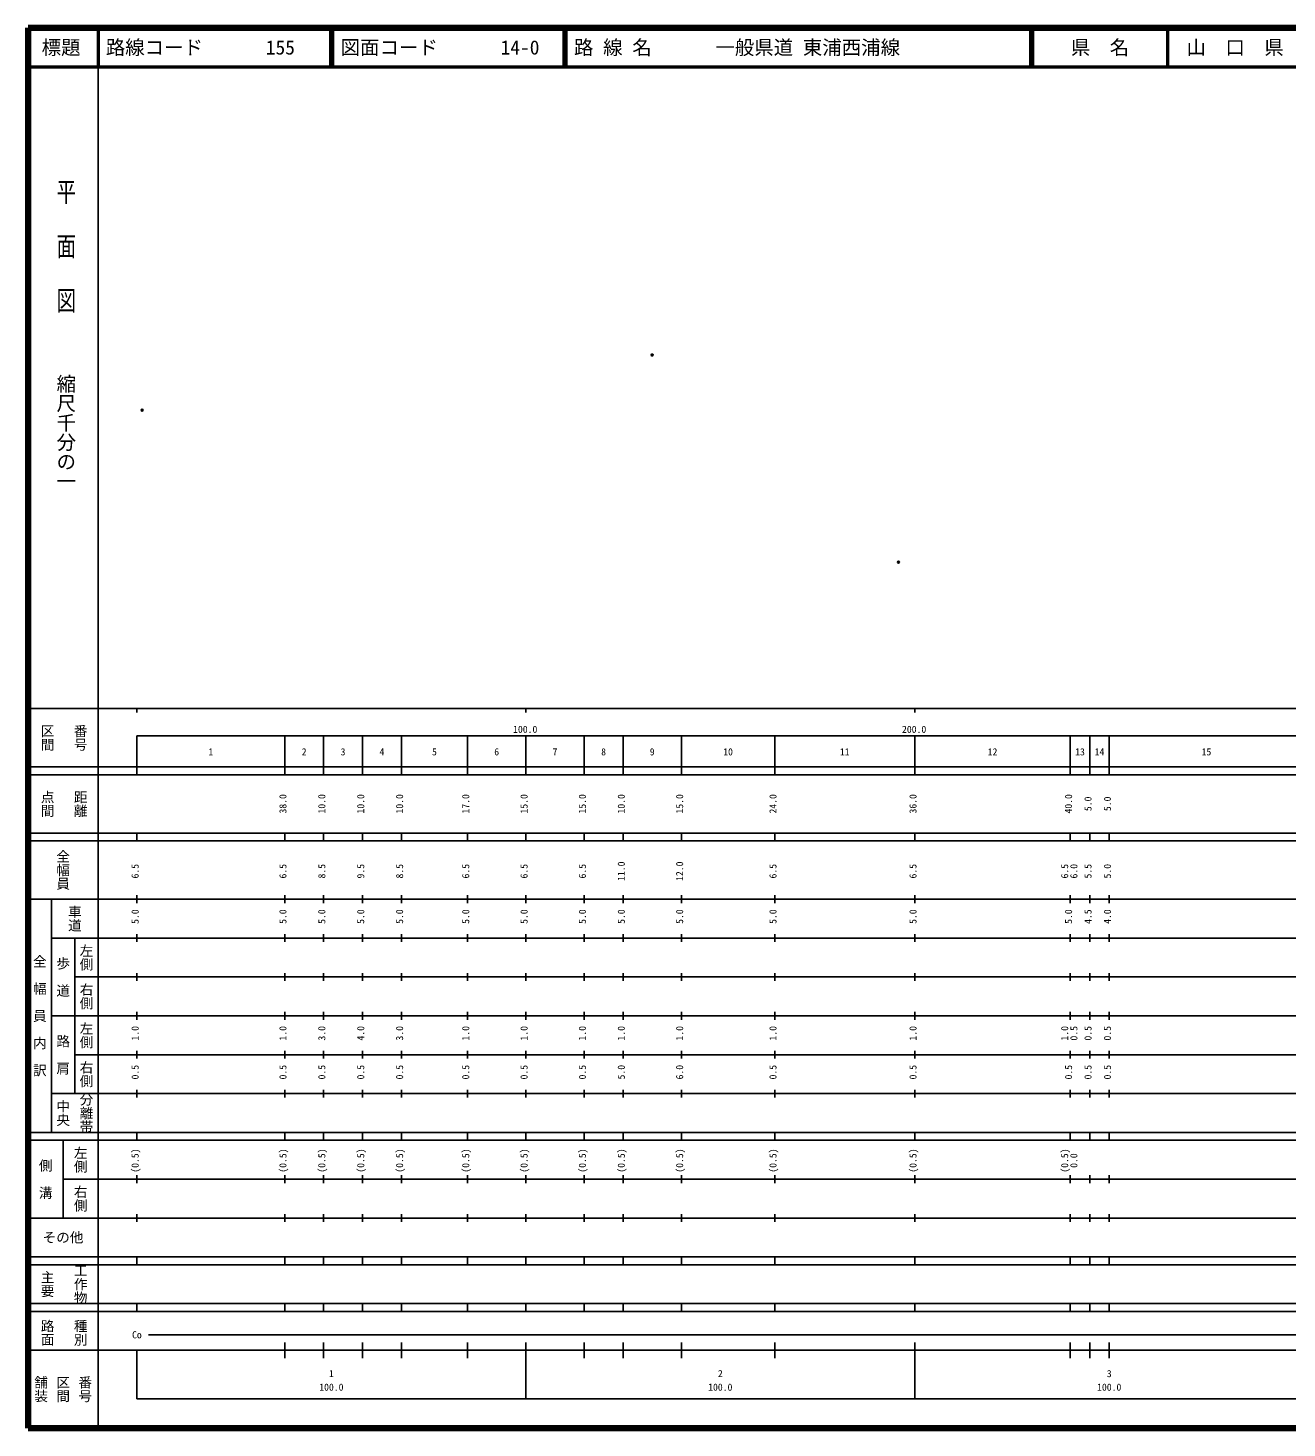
# Model space of a CAD drawing. Units: millimetres on the paper. Extents: x 40 to 680, y 20 to 380.
# Drawn here: x 40 to 363.7, y 20 to 380 of the extents above; entities that cross this region are included whole.
import ezdxf
from ezdxf.enums import TextEntityAlignment as Align

# ---------------------------------------------------------------- set-up
doc = ezdxf.new("R2010")
doc.units = ezdxf.units.MM
doc.header["$PDMODE"] = 32
doc.header["$PDSIZE"] = 0.5
doc.layers.add('M-OTRS', color=6, linetype='Continuous')
doc.layers.add('M-TTL-TXT', color=7, linetype='Continuous')
for name, color, linetype, lineweight in [('M-TTL', 2, 'Continuous', 140), ('M-TTL-BAND', 7, 'Continuous', 25), ('M-TTL-LINE', 7, 'Continuous', 50)]:
    doc.layers.add(name, color=color, linetype=linetype, lineweight=lineweight)
doc.styles.add('@ＭＳ ゴシック', font='')
doc.styles.add('ＭＳ ゴシック', font='')
doc.styles.get('@ＭＳ ゴシック').set_extended_font_data('@MS Gothic')
doc.styles.get('ＭＳ ゴシック').set_extended_font_data('MS Gothic')

msp = doc.modelspace()

# ---------------------------------------------------------------- linework, layer by layer
at = {"layer": 'M-OTRS'}
for p in [(200.476, 295.914), (69.334, 281.715), (263.801, 242.615)]:
    msp.add_point(p, dxfattribs=at)
at = {"layer": 'M-TTL'}
for p, q in [((40, 380), (40, 20)), ((680, 380), (40, 380)), ((40, 20), (680, 20))]:
    msp.add_line(p, q, dxfattribs=at)
at = {"layer": 'M-TTL-BAND'}
for p, q in [((58, 370), (58, 20)), ((40, 205), (579, 205)), ((68, 205), (68, 204)), ((168, 205), (168, 204)), ((268, 205), (268, 204)), ((68, 198), (579, 198)), ((68, 198), (68, 188)), ((106, 188), (106, 198)), ((116, 188), (116, 198)), ((126, 188), (126, 198)), ((136, 188), (136, 198)), ((153, 188), (153, 198)), ((168, 188), (168, 198)), ((183, 188), (183, 198)), ((193, 188), (193, 198)), ((208, 188), (208, 198)), ((232, 188), (232, 198)), ((268, 188), (268, 198)), ((308, 188), (308, 198)), ((313, 188), (313, 198)), ((318, 188), (318, 198)), ((40, 190), (579, 190)), ((40, 188), (579, 188)), ((40, 173), (579, 173)), ((68, 171), (68, 173)), ((106, 171), (106, 173)), ((116, 171), (116, 173)), ((126, 171), (126, 173)), ((136, 171), (136, 173)), ((153, 171), (153, 173)), ((168, 171), (168, 173)), ((183, 171), (183, 173)), ((193, 171), (193, 173)), ((208, 171), (208, 173)), ((232, 171), (232, 173)), ((268, 171), (268, 173)), ((308, 171), (308, 173)), ((313, 171), (313, 173)), ((318, 171), (318, 173)), ((40, 171), (579, 171)), ((40, 156), (579, 156)), ((46, 96), (46, 156)), ((68, 155), (68, 157)), ((106, 155), (106, 157)), ((116, 155), (116, 157)), ((126, 155), (126, 157)), ((136, 155), (136, 157)), ((153, 155), (153, 157)), ((168, 155), (168, 157)), ((183, 155), (183, 157)), ((193, 155), (193, 157)), ((208, 155), (208, 157)), ((232, 155), (232, 157)), ((268, 155), (268, 157)), ((308, 155), (308, 157)), ((313, 155), (313, 157)), ((318, 155), (318, 157)), ((46, 146), (579, 146)), ((52, 146), (52, 106)), ((68, 145), (68, 147)), ((106, 145), (106, 147)), ((116, 145), (116, 147)), ((126, 145), (126, 147)), ((136, 145), (136, 147)), ((153, 145), (153, 147)), ((168, 145), (168, 147)), ((183, 145), (183, 147)), ((193, 145), (193, 147)), ((208, 145), (208, 147)), ((232, 145), (232, 147)), ((268, 145), (268, 147)), ((308, 145), (308, 147)), ((313, 145), (313, 147)), ((318, 145), (318, 147)), ((68, 135), (68, 137)), ((106, 135), (106, 137)), ((116, 135), (116, 137)), ((126, 135), (126, 137)), ((136, 135), (136, 137)), ((153, 135), (153, 137)), ((168, 135), (168, 137)), ((183, 135), (183, 137)), ((193, 135), (193, 137)), ((208, 135), (208, 137)), ((232, 135), (232, 137)), ((268, 135), (268, 137)), ((308, 135), (308, 137)), ((313, 135), (313, 137)), ((318, 135), (318, 137)), ((52, 136), (579, 136)), ((46, 126), (579, 126)), ((68, 125), (68, 127)), ((106, 125), (106, 127)), ((116, 125), (116, 127)), ((126, 125), (126, 127)), ((136, 125), (136, 127)), ((153, 125), (153, 127)), ((168, 125), (168, 127)), ((183, 125), (183, 127)), ((193, 125), (193, 127)), ((208, 125), (208, 127)), ((232, 125), (232, 127)), ((268, 125), (268, 127)), ((308, 125), (308, 127)), ((313, 125), (313, 127)), ((318, 125), (318, 127)), ((52, 116), (579, 116)), ((68, 115), (68, 117)), ((106, 115), (106, 117)), ((116, 115), (116, 117)), ((126, 115), (126, 117)), ((136, 115), (136, 117)), ((153, 115), (153, 117)), ((168, 115), (168, 117)), ((183, 115), (183, 117)), ((193, 115), (193, 117)), ((208, 115), (208, 117)), ((232, 115), (232, 117)), ((268, 115), (268, 117)), ((308, 115), (308, 117)), ((313, 115), (313, 117)), ((318, 115), (318, 117)), ((46, 106), (579, 106)), ((68, 105), (68, 107)), ((106, 105), (106, 107)), ((116, 105), (116, 107)), ((126, 105), (126, 107)), ((136, 105), (136, 107)), ((153, 105), (153, 107)), ((168, 105), (168, 107)), ((183, 105), (183, 107)), ((193, 105), (193, 107)), ((208, 105), (208, 107)), ((232, 105), (232, 107)), ((268, 105), (268, 107)), ((308, 105), (308, 107)), ((313, 105), (313, 107)), ((318, 105), (318, 107)), ((40, 96), (579, 96)), ((40, 94), (579, 94)), ((49, 94), (49, 74)), ((68, 94), (68, 96)), ((106, 94), (106, 96)), ((116, 94), (116, 96)), ((126, 94), (126, 96)), ((136, 94), (136, 96)), ((153, 94), (153, 96)), ((168, 94), (168, 96)), ((183, 94), (183, 96)), ((193, 94), (193, 96)), ((208, 94), (208, 96)), ((232, 94), (232, 96)), ((268, 94), (268, 96)), ((308, 94), (308, 96)), ((313, 94), (313, 96)), ((318, 94), (318, 96)), ((49, 84), (579, 84)), ((68, 83), (68, 85)), ((106, 83), (106, 85)), ((116, 83), (116, 85)), ((126, 83), (126, 85)), ((136, 83), (136, 85)), ((153, 83), (153, 85)), ((168, 83), (168, 85)), ((183, 83), (183, 85)), ((193, 83), (193, 85)), ((208, 83), (208, 85)), ((232, 83), (232, 85)), ((268, 83), (268, 85)), ((308, 83), (308, 85)), ((313, 83), (313, 85)), ((318, 83), (318, 85)), ((40, 74), (579, 74)), ((68, 73), (68, 75)), ((106, 73), (106, 75)), ((116, 73), (116, 75)), ((126, 73), (126, 75)), ((136, 73), (136, 75)), ((153, 73), (153, 75)), ((168, 73), (168, 75)), ((183, 73), (183, 75)), ((193, 73), (193, 75)), ((208, 73), (208, 75)), ((232, 73), (232, 75)), ((268, 73), (268, 75)), ((308, 73), (308, 75)), ((313, 73), (313, 75)), ((318, 73), (318, 75)), ((40, 64), (579, 64)), ((40, 62), (579, 62)), ((68, 62), (68, 64)), ((106, 62), (106, 64)), ((116, 62), (116, 64)), ((126, 62), (126, 64)), ((136, 62), (136, 64)), ((153, 62), (153, 64)), ((168, 62), (168, 64)), ((183, 62), (183, 64)), ((193, 62), (193, 64)), ((208, 62), (208, 64)), ((232, 62), (232, 64)), ((268, 62), (268, 64)), ((308, 62), (308, 64)), ((313, 62), (313, 64)), ((318, 62), (318, 64)), ((40, 52), (579, 52)), ((68, 50), (68, 52)), ((106, 50), (106, 52)), ((116, 50), (116, 52)), ((126, 50), (126, 52)), ((136, 50), (136, 52)), ((153, 50), (153, 52)), ((168, 50), (168, 52)), ((183, 50), (183, 52)), ((193, 50), (193, 52)), ((208, 50), (208, 52)), ((232, 50), (232, 52)), ((268, 50), (268, 52)), ((308, 50), (308, 52)), ((313, 50), (313, 52)), ((318, 50), (318, 52)), ((40, 50), (579, 50)), ((71, 44), (565, 44)), ((40, 40), (579, 40)), ((68, 40), (68, 27.5)), ((106, 38), (106, 42)), ((116, 38), (116, 42)), ((126, 38), (126, 42)), ((136, 38), (136, 42)), ((153, 38), (153, 42)), ((168, 27.5), (168, 42)), ((183, 38), (183, 42)), ((193, 38), (193, 42)), ((208, 38), (208, 42)), ((232, 38), (232, 42)), ((268, 27.5), (268, 42)), ((308, 38), (308, 42)), ((313, 38), (313, 42)), ((318, 38), (318, 42)), ((68, 27.5), (579, 27.5))]:
    msp.add_line(p, q, dxfattribs=at)
at = {"layer": 'M-TTL-LINE'}
for p, q in [((58, 380), (58, 370)), ((117.75, 380), (117.75, 370)), ((118.25, 380), (118.25, 370)), ((177.75, 380), (177.75, 370)), ((178.25, 380), (178.25, 370)), ((297.75, 380), (297.75, 370)), ((298.25, 380), (298.25, 370)), ((333, 380), (333, 370)), ((40, 370), (680, 370))]:
    msp.add_line(p, q, dxfattribs=at)

# ---------------------------------------------------------------- texts
at = {"layer": 'M-TTL-BAND', "style": '@ＭＳ ゴシック', "width": 1.4}
msp.add_text('平  面  図', height=3.666, rotation=270, dxfattribs=at).set_placement((49.777, 306.475), align=Align.MIDDLE_RIGHT)
at = {"layer": 'M-TTL-BAND', "style": '@ＭＳ ゴシック'}
msp.add_text('縮尺千分の一', height=3.666, rotation=270, dxfattribs=at).set_placement((49.777, 261.03), align=Align.MIDDLE_RIGHT)
for s, p in [('区間', (45, 197.5)), ('番号', (53.5, 197.5)), ('点間', (45, 180.5)), ('距離', (53.5, 180.5)), ('全幅員', (49, 163.5)), ('車道', (52, 151)), ('左側', (55, 141)), ('全\u3000幅\u3000員\u3000内\u3000訳', (43, 126)), ('歩\u3000道', (49, 136)), ('右側', (55, 131)), ('左側', (55, 121)), ('路\u3000肩', (49, 116)), ('右側', (55, 111)), ('分離帯', (55, 101)), ('中央', (49, 101)), ('左側', (53.5, 89)), ('側\u3000溝', (44.5, 84)), ('右側', (53.5, 79)), ('工作物', (53.5, 57)), ('主要', (45, 57)), ('路面', (45, 44.5)), ('種別', (53.5, 44.5)), ('舗装', (43.333, 30)), ('区間', (49, 30)), ('番号', (54.667, 30))]:
    msp.add_text(s, height=2.566, rotation=270, dxfattribs=at).set_placement(p, align=Align.MIDDLE_CENTER)
at = {"layer": 'M-TTL-BAND', "style": 'ＭＳ ゴシック'}
for s, p in [('100.0', (167.844, 198.195)), ('200.0', (267.844, 198.195)), ('1', (87, 192.405)), ('2', (111, 192.405)), ('3', (121, 192.405)), ('4', (131, 192.405)), ('5', (144.5, 192.405)), ('6', (160.5, 192.405)), ('7', (175.5, 192.405)), ('8', (188, 192.405)), ('9', (200.5, 192.405)), ('10', (220, 192.405)), ('11', (250, 192.405)), ('12', (288, 192.405)), ('13', (310.5, 192.405)), ('14', (315.5, 192.405)), ('15', (343, 192.405)), ('Co', (68, 42.5)), ('1', (118, 32.523)), ('2', (218, 32.523)), ('3', (318, 32.523)), ('100.0', (118, 29.033)), ('100.0', (218, 29.033)), ('100.0', (318, 29.033))]:
    msp.add_text(s, height=1.833, dxfattribs=at).set_placement(p, align=Align.BOTTOM_CENTER)
for s, p in [('38.0', (107, 180.5)), ('10.0', (117, 180.5)), ('10.0', (127, 180.5)), ('10.0', (137, 180.5)), ('17.0', (154, 180.5)), ('15.0', (169, 180.5)), ('15.0', (184, 180.5)), ('10.0', (194, 180.5)), ('15.0', (209, 180.5)), ('24.0', (233, 180.5)), ('36.0', (269, 180.5)), ('40.0', (309, 180.5)), ('5.0', (314, 180.5)), ('5.0', (319, 180.5)), ('6.5', (69, 163.174)), ('6.5', (107, 163.174)), ('8.5', (117, 163.174)), ('9.5', (127, 163.174)), ('8.5', (137, 163.174)), ('6.5', (154, 163.174)), ('6.5', (169, 163.174)), ('6.5', (184, 163.174)), ('11.0', (194, 163.174)), ('12.0', (209, 163.174)), ('6.5', (233, 163.174)), ('6.5', (269, 163.174)), ('6.5', (308, 163.174)), ('6.0', (310.37, 163.174)), ('5.5', (314, 163.174)), ('5.0', (319, 163.174)), ('5.0', (69, 151.5)), ('5.0', (107, 151.5)), ('5.0', (117, 151.5)), ('5.0', (127, 151.5)), ('5.0', (137, 151.5)), ('5.0', (154, 151.5)), ('5.0', (169, 151.5)), ('5.0', (184, 151.5)), ('5.0', (194, 151.5)), ('5.0', (209, 151.5)), ('5.0', (233, 151.5)), ('5.0', (269, 151.5)), ('5.0', (309, 151.5)), ('4.5', (314, 151.5)), ('4.0', (319, 151.5)), ('1.0', (69, 121.5)), ('1.0', (107, 121.5)), ('3.0', (117, 121.5)), ('4.0', (127, 121.5)), ('3.0', (137, 121.5)), ('1.0', (154, 121.5)), ('1.0', (169, 121.5)), ('1.0', (184, 121.5)), ('1.0', (194, 121.5)), ('1.0', (209, 121.5)), ('1.0', (233, 121.5)), ('1.0', (269, 121.5)), ('1.0', (308, 121.5)), ('0.5', (310.37, 121.5)), ('0.5', (314, 121.5)), ('0.5', (319, 121.5)), ('0.5', (69, 111.5)), ('0.5', (107, 111.5)), ('0.5', (117, 111.5)), ('0.5', (127, 111.5)), ('0.5', (137, 111.5)), ('0.5', (154, 111.5)), ('0.5', (169, 111.5)), ('0.5', (184, 111.5)), ('5.0', (194, 111.5)), ('6.0', (209, 111.5)), ('0.5', (233, 111.5)), ('0.5', (269, 111.5)), ('0.5', (309, 111.5)), ('0.5', (314, 111.5)), ('0.5', (319, 111.5)), ('(0.5)', (69, 88.764)), ('(0.5)', (107, 88.764)), ('(0.5)', (117, 88.764)), ('(0.5)', (127, 88.764)), ('(0.5)', (137, 88.764)), ('(0.5)', (154, 88.764)), ('(0.5)', (169, 88.764)), ('(0.5)', (184, 88.764)), ('(0.5)', (194, 88.764)), ('(0.5)', (209, 88.764)), ('(0.5)', (233, 88.764)), ('(0.5)', (269, 88.764)), ('(0.5)', (308, 88.764)), ('0.0', (310.37, 88.764))]:
    msp.add_text(s, height=1.833, rotation=90, dxfattribs=at).set_placement(p, align=Align.BOTTOM_CENTER)
msp.add_text('その他', height=2.566, dxfattribs=at).set_placement((49, 69), align=Align.MIDDLE_CENTER)
at = {"layer": 'M-TTL-TXT', "style": 'ＭＳ ゴシック'}
for s, p in [('標題', (48.5, 375)), ('県\u3000名', (315.625, 375)), ('山\u3000口\u3000県', (350.375, 375))]:
    msp.add_text(s, height=3.666, dxfattribs=at).set_placement(p, align=Align.MIDDLE_CENTER)
for s, p in [('路線コード', (60, 375)), ('155', (101.142, 375)), ('図面コード', (120.38, 375)), ('14-0', (161.521, 375)), ('路 線 名', (180.38, 375)), ('一般県道 東浦西浦線', (216.734, 375))]:
    msp.add_text(s, height=3.666, dxfattribs=at).set_placement(p, align=Align.MIDDLE_LEFT)

doc.saveas('drawing.dxf')
